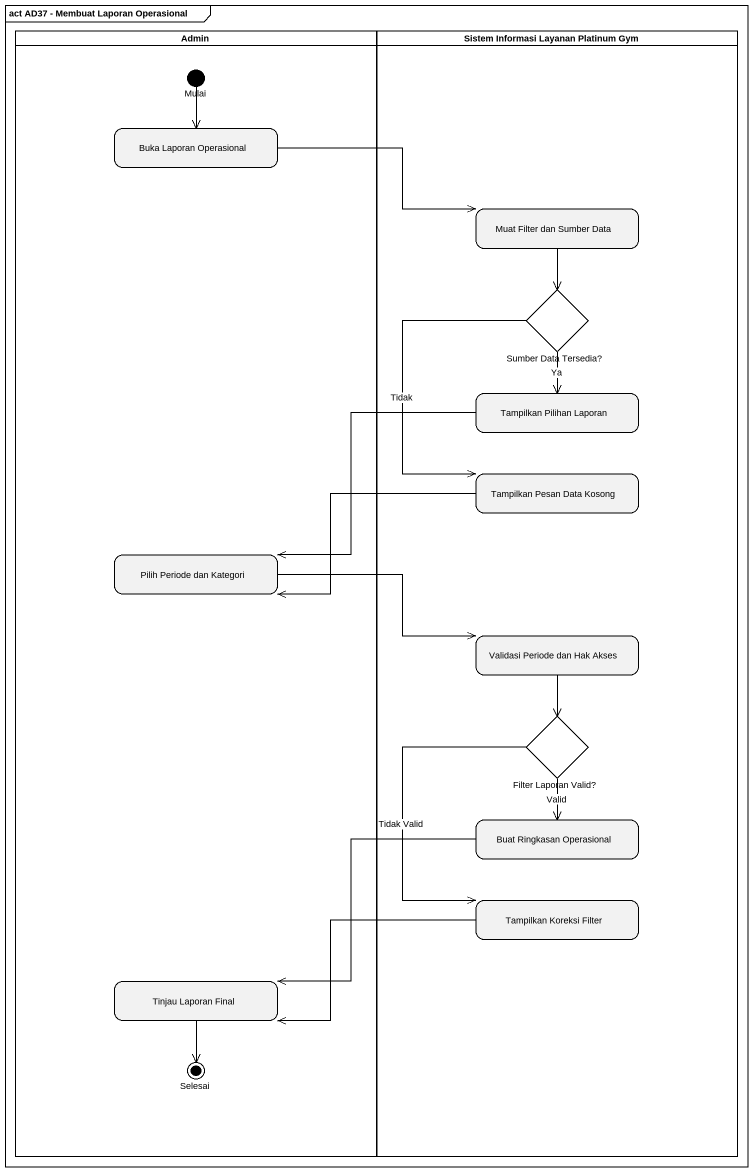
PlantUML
@startuml
mainframe act AD37 - Membuat Laporan Operasional
hide empty description
state Admin <<partition>> {
  state Mulai <<start>>
  state "Buka Laporan Operasional" as Buka_Laporan_Operasional
  state "Pilih Periode dan Kategori" as Pilih_Periode_dan_Kategori
  state "Tinjau Laporan Final" as Tinjau_Laporan_Final
  state Selesai <<end>>
}
state "Sistem Informasi Layanan Platinum Gym" as Sistem_Informasi_Layanan <<partition>> {
  state "Muat Filter dan Sumber Data" as Muat_Filter_dan_Sumber_Data
  state "Sumber Data Tersedia?" as Sumber_Data_Tersedia <<choice>>
  state "Tampilkan Pilihan Laporan" as Tampilkan_Pilihan_Laporan
  state "Tampilkan Pesan Data Kosong" as Tampilkan_Pesan_Data_Kosong
  state "Validasi Periode dan Hak Akses" as Validasi_Periode_dan_Hak
  state "Filter Laporan Valid?" as Filter_Laporan_Valid <<choice>>
  state "Buat Ringkasan Operasional" as Buat_Ringkasan_Operasional
  state "Tampilkan Koreksi Filter" as Tampilkan_Koreksi_Filter
}
Mulai --> Buka_Laporan_Operasional
Buka_Laporan_Operasional -right-> Muat_Filter_dan_Sumber_Data
Muat_Filter_dan_Sumber_Data --> Sumber_Data_Tersedia
Sumber_Data_Tersedia --> Tampilkan_Pilihan_Laporan : Ya
Sumber_Data_Tersedia --> Tampilkan_Pesan_Data_Kosong : Tidak
Tampilkan_Pilihan_Laporan -left-> Pilih_Periode_dan_Kategori
Tampilkan_Pesan_Data_Kosong -left-> Pilih_Periode_dan_Kategori
Pilih_Periode_dan_Kategori -right-> Validasi_Periode_dan_Hak
Validasi_Periode_dan_Hak --> Filter_Laporan_Valid
Filter_Laporan_Valid --> Buat_Ringkasan_Operasional : Valid
Filter_Laporan_Valid --> Tampilkan_Koreksi_Filter : Tidak Valid
Buat_Ringkasan_Operasional -left-> Tinjau_Laporan_Final
Tampilkan_Koreksi_Filter -left-> Tinjau_Laporan_Final
Tinjau_Laporan_Final --> Selesai
@enduml
